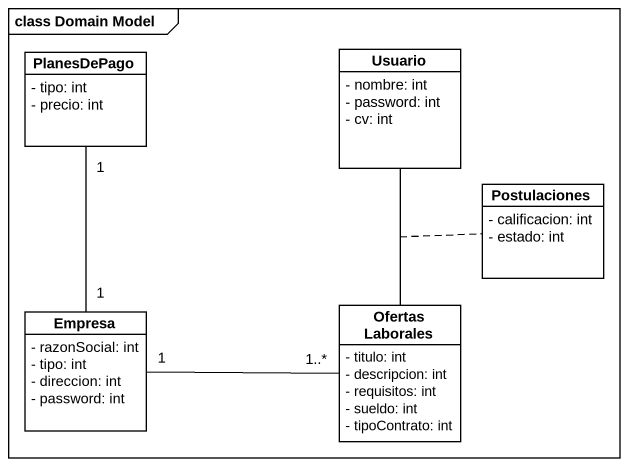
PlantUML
@startuml
mainframe class Domain Model
hide circle
hide empty members
skinparam classAttributeIconSize 0
class PlanesDePago {
  - tipo: int
  - precio: int
}
class Usuario {
  - nombre: int
  - password: int
  - cv: int
}
class Postulaciones {
  - calificacion: int
  - estado: int
}
class Empresa {
  - razonSocial: int
  - tipo: int
  - direccion: int
  - password: int
}
class "Ofertas Laborales" as Ofertas_Laborales {
  - titulo: int
  - descripcion: int
  - requisitos: int
  - sueldo: int
  - tipoContrato: int
}
PlanesDePago "1" -- "1" Empresa
Usuario -- Ofertas_Laborales
(Usuario, Ofertas_Laborales) .. Postulaciones
Empresa "1" -right- "1..*" Ofertas_Laborales
@enduml
